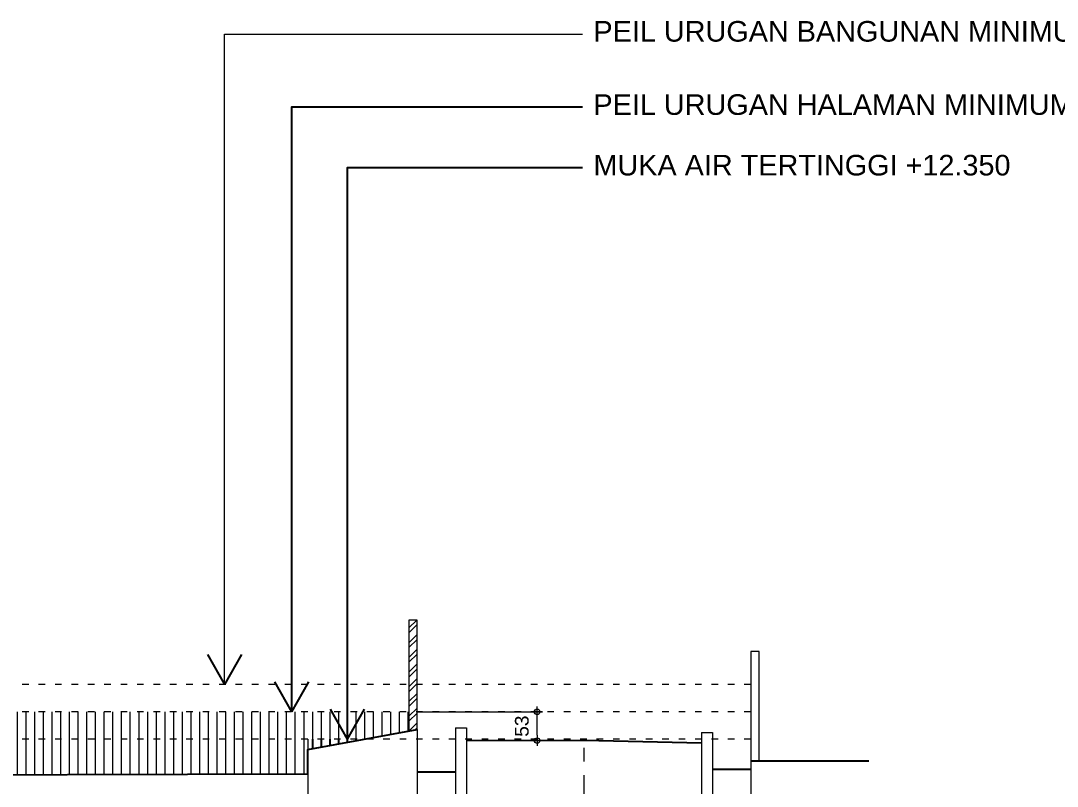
# Model space of a CAD drawing. Header units: millimetres. Extents: x -11 to 1625, y -267 to 180.
# Drawn here: x 862.12 to 881.06, y -237.02 to -223.01 of the extents above; entities that cross this region are included whole.
import ezdxf

# ---------------------------------------------------------------- set-up
doc = ezdxf.new("R2010")
doc.units = ezdxf.units.MM
doc.linetypes.add('ACAD_ISO03W100', pattern=[30, 12, -18])
doc.linetypes.add('CENTER', pattern=[2, 1.25, -0.25, 0.25, -0.25])
for name, color, linetype, lineweight in [('ars', 11, 'Continuous', 5), ('ARS DIN', 31, 'Continuous', 5), ('dinding', 5, 'Continuous', 15), ('not', 7, 'Continuous', 20), ('TEXT KETERANGAN', 7, 'Continuous', 9), ('u', 6, 'Continuous', 20)]:
    doc.layers.add(name, color=color, linetype=linetype, lineweight=lineweight)
doc.styles.get("Standard").update_dxf_attribs({"font": 'ARIALUNI.TTF'})
doc.dimstyles.new('SK100', dxfattribs={"dimtxt": 0.25, "dimasz": 0.1, "dimexe": 0.1, "dimexo": 0, "dimgap": 0.15, "dimtad": 1, "dimdec": 0, "dimlfac": 100, "dimzin": 12, "dimdsep": 46, "dimtxsty": 'Standard', "dimblk": 'BULAT', "dimcen": 0.1, "dimclrd": 256, "dimclre": 256, "dimclrt": 256, "dimadec": 0, "dimazin": 3, "dimtfac": 1, "dimtdec": 0, "dimtofl": 0, "dimtmove": 0, "dimatfit": 3, "dimldrblk": 'BULAT', "dimfxl": 0, "dimtolj": 1, "dimtzin": 0, "dimlwd": -1, "dimlwe": -1, "dimarcsym": 0})
pattern_1 = [(90, (858.56278, -236.81671), (-0.15875, 1e-17), [])]

# ---------------------------------------------------------------- blocks, each defined once
blk = doc.blocks.new('BULAT')
for p, q in [((-1, 0), (1, 0)), ((0, -1), (0, 1))]:
    blk.add_line(p, q)
blk.add_circle((0, 0), 0.5)
blk = doc.blocks.new('*D590')
at = {"layer": 'Defpoints', "color": 0}
for p in [(869.363, -235.659), (871.555, -235.659), (870.263, -236.184)]:
    blk.add_point(p, dxfattribs=at)
at = {"layer": 'u'}
for p, q in [((869.363, -235.659), (871.655, -235.659)), ((871.555, -236.084), (871.555, -235.759)), ((870.263, -236.184), (871.655, -236.184))]:
    blk.add_line(p, q, dxfattribs=at)
at = {"layer": 'u', "xscale": 0.1, "yscale": 0.1, "zscale": 0.1}
for p, rotation in [((871.555, -235.659), 90), ((871.555, -236.184), 270)]:
    blk.add_blockref('BULAT', p, dxfattribs=dict(at, rotation=rotation))
at = {"layer": 'u', "insert": (871.277, -235.921), "char_height": 0.25, "attachment_point": 5, "rotation": 90}
blk.add_mtext('\\A1;53', dxfattribs=at)

msp = doc.modelspace()

# ---------------------------------------------------------------- hatches: boundary and pattern name
h = msp.add_hatch()
h.set_pattern_fill('LINE', color=256, scale=0.05, angle=90, style=0)
h.set_pattern_definition(pattern_1)
h.paths.add_polyline_path([(868.4010326, -236.1587109), (867.3627812, -236.1587109), (867.3627812, -236.3487109)])
at = {"layer": 'ars'}
h = msp.add_hatch(dxfattribs=at)
h.set_pattern_fill('ANSI32', color=256, scale=0.02, style=0)
h.set_pattern_definition([(45, (869.21278, -236.01016), (-0.134704, 0.134704), []), (45, (869.30258, -236.01016), (-0.134704, 0.134704), [])])
h.paths.add_polyline_path([(869.3627812, -235.9827109), (869.3627812, -233.9827109), (869.2127812, -233.9827109), (869.2127812, -236.0101609)])
at = {"layer": 'ARS DIN'}
h = msp.add_hatch(dxfattribs=at)
h.set_pattern_fill('LINE', color=256, scale=0.05, angle=90, style=0)
h.set_pattern_definition(pattern_1)
h.paths.add_polyline_path([(867.3627812, -236.1587109), (859.2288461, -236.1587109), (858.9288461, -235.6587109), (858.5638461, -235.3587109), (858.2638461, -235.2087109), (857.0288461, -235.2087109), (857.0288461, -236.2587109), (856.7288461, -236.2587109), (856.7288461, -236.1587109), (857.0288461, -235.6587109), (857.0288461, -235.2087109), (856.8697187, -235.2087109), (856.7288461, -235.2087109), (856.0627812, -235.2087109), (856.0627812, -236.5057109), (858.5627812, -236.5057109), (858.5627812, -236.8167109), (867.3627812, -236.7907109)])
h.paths.add_polyline_path([(856.0627812, -235.2087109), (855.6288461, -235.1887109), (850.4288461, -235.1937109), (850.2288461, -235.3887109), (845.9288461, -235.3887109), (846.0288461, -235.6587109), (846.0288461, -236.1587109), (846.0627812, -236.5057109), (856.0627812, -236.5057109)])
h.paths.add_polyline_path([(846.0288461, -236.1587109), (845.7288461, -236.1587109), (845.7288461, -235.8587109), (844.6288461, -235.8587109), (844.6288461, -236.0587109), (844.1288461, -236.0587109), (844.1288461, -235.6587109), (842.1127812, -235.6587109), (842.1127812, -236.5101255), (846.0627812, -236.5737109), (846.0627812, -236.5057109)])
h.paths.add_polyline_path([(859.7889899, -235.5294899), (860.8097096, -235.5294899), (860.8097096, -235.1465602), (859.7889899, -235.1465602)])
h = msp.add_hatch(dxfattribs=at)
h.set_pattern_fill('LINE', color=256, scale=0.05, angle=90, style=0)
h.set_pattern_definition(pattern_1)
h.paths.add_polyline_path([(867.3627812, -236.1587109), (868.4010326, -236.1587109), (869.2127812, -236.0101609), (869.2127812, -235.6587109), (860.8288461, -235.6587109), (860.8288461, -236.1587109)])

# ---------------------------------------------------------------- linework, layer by layer
for points in [[(872.3857128, -224.5978473), (867.0649139, -224.5978473), (867.0649139, -235.6587108)], [(872.3857128, -225.7064865), (868.0813494, -225.7064865), (868.0813494, -236.1587108)], [(838.8627812, -237.0057109), (841.9627812, -236.9927109), (841.9627812, -236.5077109), (846.0627812, -236.5737109), (846.0627812, -236.5057109), (856.0627812, -236.5057109), (858.5627812, -236.5057109), (858.5627812, -236.8167109), (867.3627812, -236.7907109), (867.3627812, -236.3487109), (869.3627812, -235.9827109)], [(870.2627812, -236.1837109), (872.4128445, -236.1757107), (874.5627812, -236.2277109)], [(875.4627812, -236.5567109), (877.6192151, -236.5567109)], [(869.3627812, -236.7547109), (870.0627812, -236.7547109)], [(874.7627812, -236.7107109), (875.4627812, -236.7107109)]]:
    msp.add_lwpolyline(points)
at = {"layer": 'ars', "linetype": 'ACAD_ISO03W100', "ltscale": 0.01}
for points in [[(875.4627812, -235.1587109), (842.1127812, -235.1587109)], [(875.4627812, -235.6587109), (842.1127812, -235.6587109)], [(875.4627812, -236.1587109), (842.1127812, -236.1587109)]]:
    msp.add_lwpolyline(points, dxfattribs=at)
at = {"layer": 'dinding'}
for points in [[(869.3627812, -235.9827109), (869.3627812, -233.9827109), (869.2127812, -233.9827109), (869.2127812, -236.0101609)], [(875.6127812, -236.5567109), (875.6127812, -234.5567109), (875.4627812, -234.5567109), (875.4627812, -236.5567109)]]:
    msp.add_lwpolyline(points, close=True, dxfattribs=at)
for points in [[(875.4627812, -235.1587109), (875.4627812, -256.0682836)], [(869.3627812, -235.9827109), (869.3627812, -256.0682836)], [(870.0627812, -235.9537109), (870.0627812, -256.0682836)], [(870.0627812, -235.9537109), (870.2627812, -235.9537109)], [(870.2627812, -235.9537109), (870.2627812, -256.0682836)], [(874.5627812, -236.0367109), (874.5627812, -256.0682836)], [(874.5627812, -236.0367109), (874.7627812, -236.0367109)], [(874.7627812, -236.0367109), (874.7627812, -256.0682836)], [(867.3627812, -236.1587109), (867.3627812, -256.0682836)]]:
    msp.add_lwpolyline(points, dxfattribs=at)
at = {"layer": 'dinding', "linetype": 'CENTER'}
msp.add_lwpolyline([(872.412793, -256.0682836), (872.4128445, -236.1757107)], dxfattribs=at)
at = {"layer": 'TEXT KETERANGAN'}
msp.add_lwpolyline([(865.8398331, -235.1587108), (865.8398331, -223.2576962), (872.3857128, -223.2576962)], dxfattribs=at)
at = {"layer": 'TEXT KETERANGAN', "lineweight": 25}
for points in [[(865.5302488, -234.6087074), (865.8398331, -235.1587108)], [(866.1494174, -234.6087074), (865.8398331, -235.1587108)], [(866.7553296, -235.1087074), (867.0649139, -235.6587108)], [(867.3744982, -235.1087074), (867.0649139, -235.6587108)], [(867.7717651, -235.6087074), (868.0813494, -236.1587108)], [(868.3909337, -235.6087074), (868.0813494, -236.1587108)]]:
    msp.add_lwpolyline(points, dxfattribs=at)

# ---------------------------------------------------------------- texts
at = {"layer": 'not'}
for s, p in [('PEIL URUGAN BANGUNAN MINIMUM +13.350', (872.5848291, -223.3971048)), ('PEIL URUGAN HALAMAN MINIMUM +12.850', (872.5848291, -224.7372558)), ('MUKA AIR TERTINGGI +12.350', (872.5848291, -225.845895))]:
    msp.add_text(s, height=0.377018311, dxfattribs=at).set_placement(p)

# ---------------------------------------------------------------- dimensions: what is measured, and where the dimension line sits
at = {"layer": 'u'}
dim = msp.add_linear_dim(base=(871.5549724964, -235.6587108889), p1=(870.2627812348, -236.1837108889), p2=(869.3627812348, -235.6587108889), angle=90, dimstyle='SK100', dxfattribs=at)
dim.commit()
dim.dimension.update_dxf_attribs({"geometry": '*D590', "text_midpoint": (871.5549724964, -235.9212108889), "dimtype": 160})

doc.saveas('drawing.dxf')
